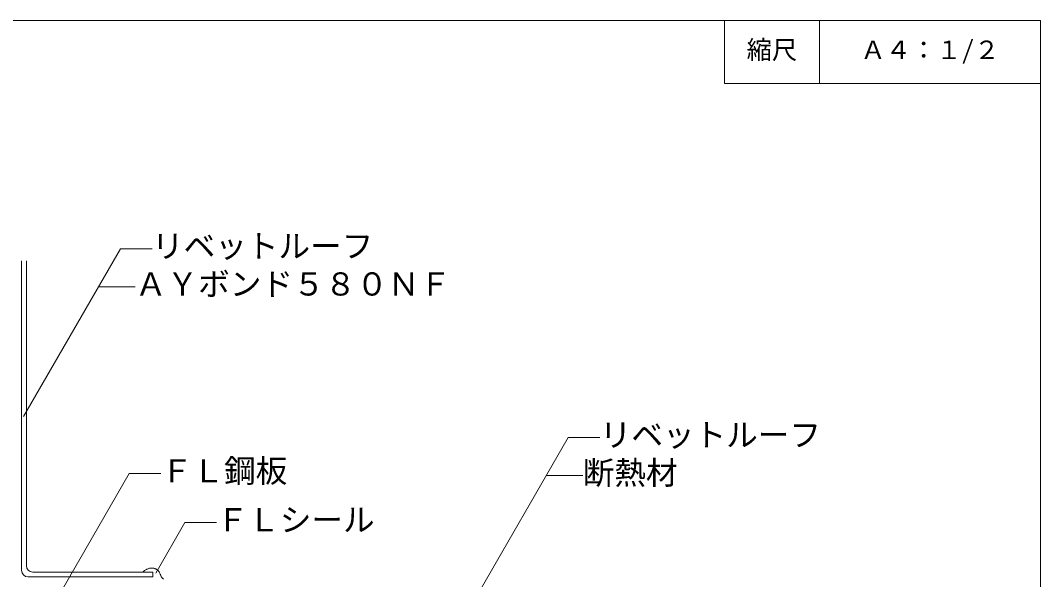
# Model space of a CAD drawing. Units: millimetres, scale not verified. Extents: x -270 to 270, y -189 to 184.
# Drawn here: x -52.8 to 270, y 7.1 to 184 of the extents above; entities that cross this region are included whole.
import ezdxf
from ezdxf.enums import TextEntityAlignment as Align

# ---------------------------------------------------------------- set-up
doc = ezdxf.new("R2010")
doc.units = ezdxf.units.MM
doc.header["$LTSCALE"] = 2
for name, color, linetype, lineweight in [('1-4_リベットルーフ', 3, 'Continuous', 9), ('E-1', 7, 'Continuous', 9), ('F-F', 7, 'Continuous', 9)]:
    doc.layers.add(name, color=color, linetype=linetype, lineweight=lineweight)
doc.layers.add('E-0', color=7, linetype='Continuous')
doc.styles.add('ＭＳ ゴシック', font='')
doc.styles.get('ＭＳ ゴシック').set_extended_font_data('MS Gothic')

msp = doc.modelspace()

# ---------------------------------------------------------------- linework, layer by layer
at = {"layer": '1-4_リベットルーフ'}
for p, q in [((-52.368, 9.956), (-52.368, 107.963)), ((-50.868, 11.456), (-50.868, 107.963)), ((-50.368, 7.956), (-10.868, 7.956)), ((-48.868, 9.456), (-10.868, 9.456)), ((-10.868, 7.956), (-10.868, 9.456))]:
    msp.add_line(p, q, dxfattribs=at)
for points in [[(-13.985, 9.564), (-13.87, 9.649), (-13.67, 9.793), (-13.468, 9.934), (-13.264, 10.069), (-13.054, 10.196), (-12.839, 10.314), (-12.712, 10.377), (-12.587, 10.433), (-12.366, 10.52), (-12.14, 10.594), (-11.91, 10.652), (-11.676, 10.695), (-11.44, 10.722), (-11.303, 10.729), (-11.186, 10.731), (-10.984, 10.723), (-10.784, 10.702), (-10.584, 10.667), (-10.388, 10.618), (-10.195, 10.556), (-10.084, 10.513), (-9.933, 10.444), (-9.681, 10.306), (-9.445, 10.142), (-9.228, 9.954), (-9.034, 9.745), (-8.867, 9.516), (-8.784, 9.375), (-8.727, 9.261), (-8.641, 9.058), (-8.565, 8.851), (-8.491, 8.643), (-8.415, 8.438), (-8.327, 8.239), (-8.269, 8.129), (-8.211, 8.032), (-8.098, 7.871), (-7.971, 7.718), (-7.835, 7.571)], [(-7.835, 7.571), (-7.692, 7.428), (-7.544, 7.289), (-7.457, 7.208)]]:
    msp.add_lwpolyline(points, dxfattribs=at)
for centre in [(-50.368, 9.956), (-48.868, 11.456)]:
    msp.add_arc(centre, 2, 180, 270, dxfattribs=at)
at = {"layer": 'E-1'}
for p, q in [((-28.048, 99.747), (-16.501, 99.747)), ((-39.535, 3.886), (-18.318, 40.634)), ((-18.318, 40.634), (-8.318, 40.634)), ((113.609, 40.008), (125.156, 40.008)), ((-9.965, 9.076), (-0.694, 25.135)), ((-0.694, 25.135), (9.306, 25.135))]:
    msp.add_line(p, q, dxfattribs=at)
for points in [[(-51.76, 58.676), (-21.119, 111.747), (-11.119, 111.747)], [(91.106, 1.031), (120.538, 52.008), (130.538, 52.008)]]:
    msp.add_lwpolyline(points, dxfattribs=at)
at = {"layer": 'F-F'}
msp.add_line((200, 184), (200, 164), dxfattribs=at)
for points in [[(-270, 184), (270, 184), (270, -176), (-270, -176)], [(170, 184), (170, 164), (270, 164)]]:
    msp.add_lwpolyline(points, dxfattribs=at)

# ---------------------------------------------------------------- texts
at = {"layer": 'E-0', "style": 'ＭＳ ゴシック'}
for s, p in [('縮尺', (177, 170)), ('Ａ４：１/２', (213, 170))]:
    msp.add_text(s, height=5.865, dxfattribs=at).set_placement(p, align=Align.BOTTOM_LEFT)
at = {"layer": 'E-1', "style": 'ＭＳ ゴシック'}
for s, p in [('リベットルーフ', (-11.119, 106.747)), ('ＡＹボンド５８０ＮＦ', (-16.501, 94.747)), ('リベットルーフ', (130.538, 47.008)), ('ＦＬ鋼板', (-8.318, 35.634)), ('断熱材', (125.156, 35.008)), ('ＦＬシール', (9.306, 20.135))]:
    msp.add_text(s, height=7.331, dxfattribs=at).set_placement(p, align=Align.BOTTOM_LEFT)

doc.saveas('drawing.dxf')
